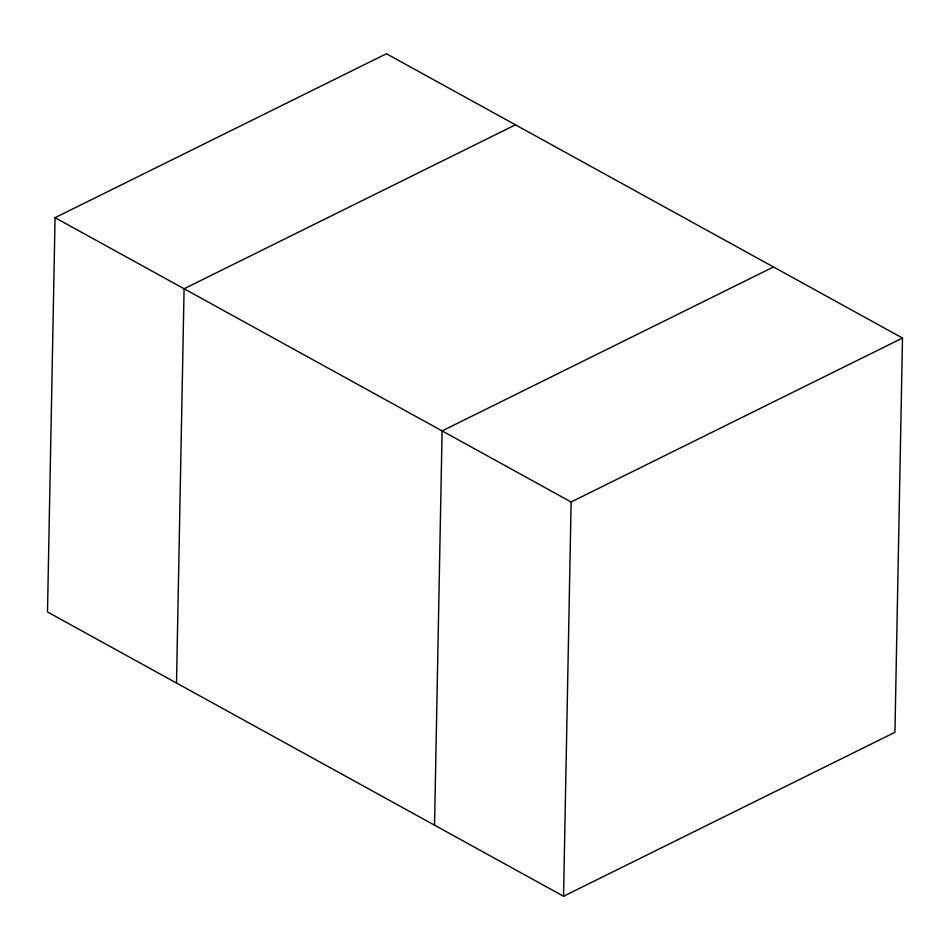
<?xml version="1.0" encoding="UTF-8"?>
<svg xmlns="http://www.w3.org/2000/svg" width="950" height="950" viewBox="0 0 950 950"><rect width="100%" height="100%" fill="white"/><g stroke="black" fill="none" stroke-linecap="round" stroke-linejoin="round"><path stroke-width="1.43" d="M55.064 217.681L47.5 611.954L563.552 896.254L894.936 732.319L902.5 338.046L386.448 53.746L55.064 217.681L571.128 501.992L902.5 338.046M176.51 683.026L184.086 288.764L515.458 124.818M434.542 825.182L442.106 430.92L773.49 266.974M563.552 896.254L571.128 501.992"/></g></svg>
